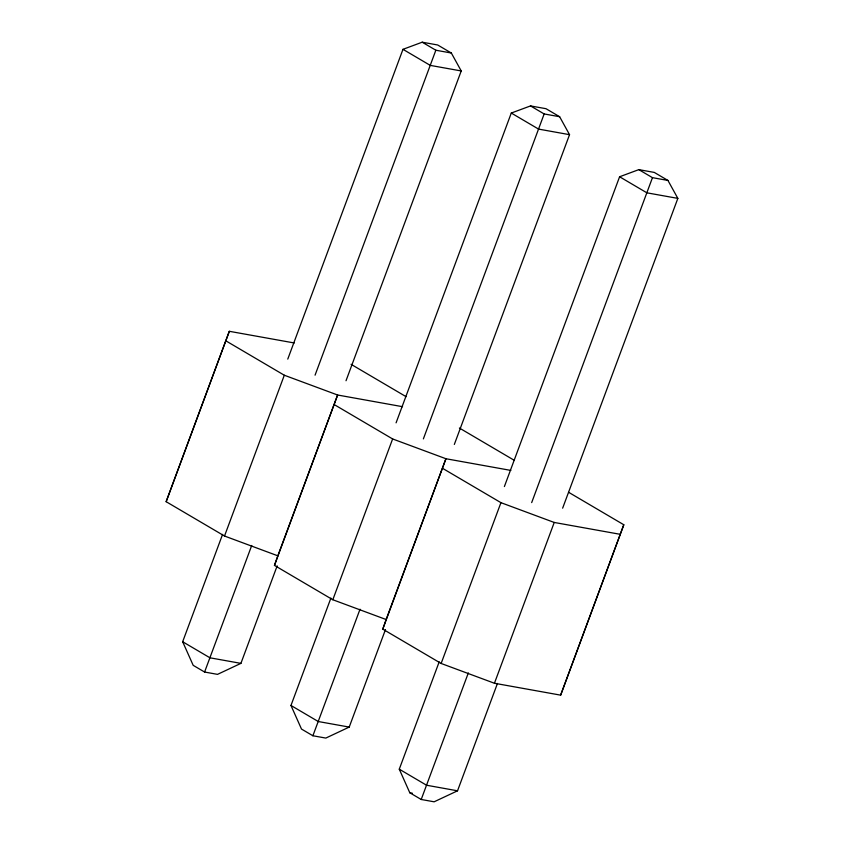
<?xml version="1.0" encoding="UTF-8"?>
<svg xmlns="http://www.w3.org/2000/svg" width="844" height="844" viewBox="0 0 844 844"><rect width="100%" height="100%" fill="white"/><g stroke="black" fill="none" stroke-linecap="round" stroke-linejoin="round"><path stroke-width="1.27" d="M568.803 492.4L623.8 524.757L560.648 695.15L494.436 683.25L441.138 663.468L382.775 629.128L386.13 619.528L332.821 599.746L274.458 565.406L277.824 555.816L224.515 536.024L166.152 501.695L229.315 331.302L294.25 342.97M166.152 501.695L229.315 331.302M274.458 565.406L337.621 395.013L402.556 406.692M382.775 629.128L445.927 458.735L510.863 470.414M560.648 695.15L623.8 524.757M287.772 359.111L402.978 49.332L422.2 42.2L435.852 50.229L315.065 375.169M396.079 422.833L511.285 113.043L530.517 105.922L544.158 113.951L423.371 438.891M504.385 486.555L619.601 176.765L638.824 169.633L652.465 177.662L531.678 502.602M277.17 565.87L240.909 663.373L217.52 674.367L204.586 672.035L193.192 665.336L182.663 641.746L222.594 534.368M224.515 536.024L284.312 375.232L225.949 340.892M251.723 545.488L204.586 672.035M277.824 555.816L337.621 395.013L284.312 375.232M346.019 380.739L461.225 70.949L451.329 53.014L437.688 44.985L422.2 42.2M385.476 629.582L349.216 727.085L325.826 738.078L312.892 735.757L301.498 729.058L290.969 705.468L330.901 598.09M332.821 599.746L392.629 438.954L334.266 404.614M360.029 609.21L312.892 735.757M386.13 619.528L445.927 458.735L392.629 438.954M454.325 444.45L569.542 134.671L559.635 116.725L545.994 108.697L530.517 105.922M497.464 683.429L457.532 790.807L434.132 801.8L421.209 799.479L409.804 792.769L399.275 769.179L439.207 661.812M441.138 663.468L500.935 502.665L442.572 468.336M468.336 672.921L421.209 799.479M494.436 683.25L554.234 522.457L620.446 534.357M562.642 508.172L677.848 198.382L667.942 180.447L654.3 172.419L638.824 169.633M435.852 50.229L451.329 53.014M461.225 70.949L430.271 65.389L402.978 49.332M544.158 113.951L559.635 116.725M569.542 134.671L538.577 129.1L511.285 113.043M652.465 177.662L667.942 180.447M677.848 198.382L646.884 192.822L619.601 176.765M240.909 663.373L209.956 657.803L182.663 641.746M349.216 727.085L318.262 721.525L290.969 705.468M457.532 790.807L426.568 785.236L399.275 769.179M409.804 792.769L412.389 793.233M500.935 502.665L554.234 522.457M351.072 364.313L406.069 396.659M459.379 428.024L514.376 460.381"/></g></svg>
